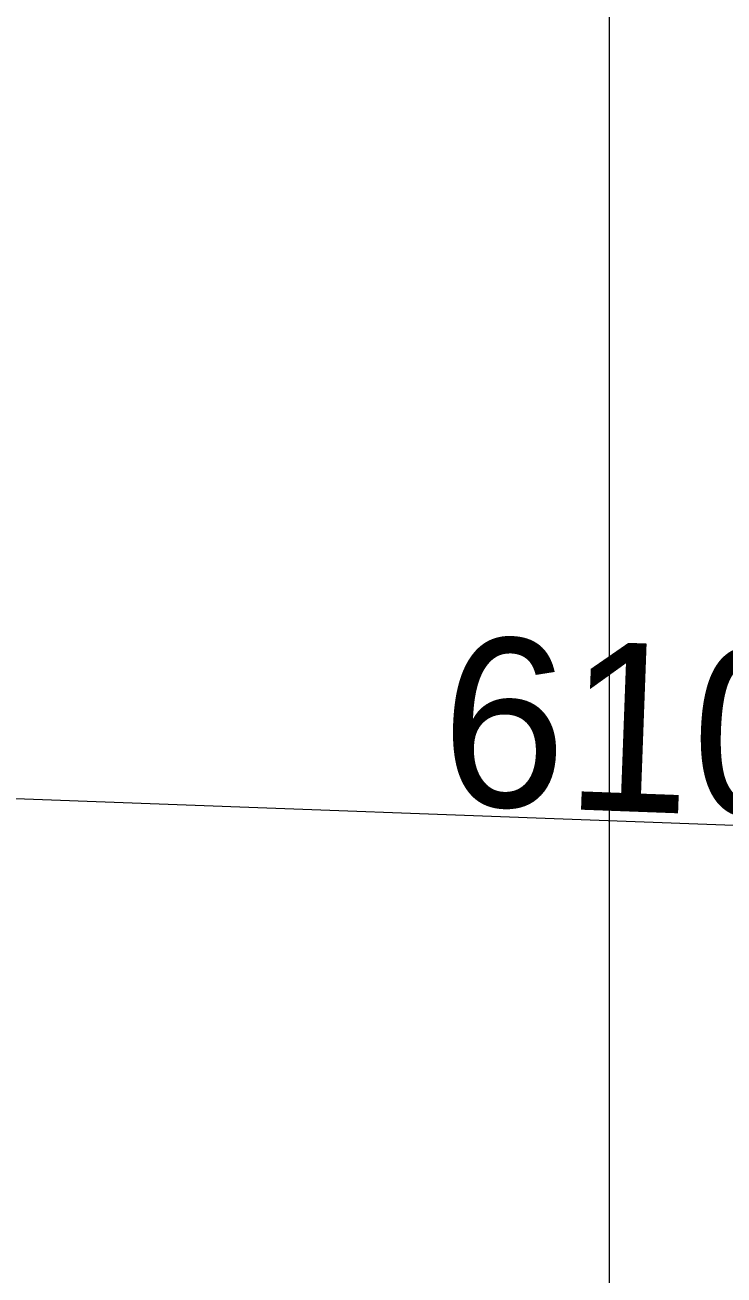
# Model space of a CAD drawing. Header units: centimetres. Extents: x 63871 to 181827, y -95930 to 42199.
# Drawn here: x 175683 to 175974, y 22468 to 22987 of the extents above; entities that cross this region are included whole.
import ezdxf

# ---------------------------------------------------------------- set-up
doc = ezdxf.new("R2010")
doc.units = ezdxf.units.CM
for name, color, linetype, lineweight in [('ARA SINIRLAR', 225, 'Continuous', 15), ('OLUK', 222, 'Continuous', 15), ('Çatı', 144, 'Continuous', 30)]:
    doc.layers.add(name, color=color, linetype=linetype, lineweight=lineweight)
doc.layers.add('Dıış Ölçü', color=140, linetype='Continuous')
doc.styles.add('RomanS', font='')
doc.styles.get('RomanS').set_extended_font_data('Stylus BT')
doc.dimstyles.new('BÖYÜK', dxfattribs={"dimtxt": 70, "dimasz": 5, "dimexe": 5, "dimexo": 5, "dimgap": 2, "dimtad": 3, "dimdec": 0, "dimzin": 0, "dimdsep": 46, "dimtxsty": 'RomanS', "dimblk": 'DOT', "dimcen": 5, "dimadec": 0, "dimazin": 0, "dimtfac": 1, "dimtdec": 0, "dimtix": 1, "dimtofl": 0, "dimtmove": 1, "dimatfit": 0, "dimldrblk": 'DOT', "dimfxl": 10, "dimfxlon": 1, "dimtolj": 1, "dimtzin": 0, "dimarcsym": 0})

# ---------------------------------------------------------------- blocks, each defined once
blk = doc.blocks.new('_Dot')
at = {"color": 0, "linetype": 'ByBlock', "lineweight": -2}
blk.add_line((-0.5, 0), (-1, 0), dxfattribs=at)
at = {"color": 0, "linetype": 'ByBlock', "const_width": 0.5}
blk.add_lwpolyline([(-0.25, 0, 1), (0.25, 0, 1)], format="xyb", close=True, dxfattribs=at)
blk = doc.blocks.new('*D446')
at = {"layer": 'Defpoints', "color": 0, "transparency": 16777216}
for p in [(-2323.82, 7737.49), (-1714.13, 7714.85), (-1714.13, 7714.85)]:
    blk.add_point(p, dxfattribs=at)
at = {"layer": 'Dıış Ölçü', "color": 0, "lineweight": -2, "transparency": 16777216}
for p, q in [((-2323.82, 7737.49), (-2323.63, 7742.49)), ((-2318.82, 7737.31), (-1719.13, 7715.04)), ((-1714.13, 7714.85), (-1713.95, 7719.85))]:
    blk.add_line(p, q, dxfattribs=at)
at = {"layer": 'Dıış Ölçü', "color": 0, "lineweight": -2, "transparency": 16777216, "xscale": 5, "yscale": 5, "zscale": 5}
for p, rotation in [((-2323.82, 7737.49), 177.8731903117572), ((-1714.13, 7714.85), 357.8731903117572)]:
    blk.add_blockref('_Dot', p, dxfattribs=dict(at, rotation=rotation))
at = {"layer": 'Dıış Ölçü', "color": 0, "transparency": 16777216, "insert": (-2017.54, 7764.71), "char_height": 70, "attachment_point": 5, "rotation": 357.8732, "style": 'RomanS'}
blk.add_mtext('\\A1;610', dxfattribs=at)
blk = doc.blocks.new('çatı planı')
blk.add_wipeout([(-680, -1060), (-680, 0), (0, 0), (0, -1125), (-340, -1125), (-340, -1060)]).dxf.layer = 'OLUK'
at = {"layer": 'Çatı', "lineweight": 15}
h = blk.add_hatch(dxfattribs=at)
h.set_pattern_fill('AR-RSHKE', color=251, scale=0.15, angle=270)
h.set_pattern_definition([(270, (-196861.627, -36377.483), (45.72, -97.155), [22.86, -19.05, 26.67, -11.43, 34.29, -15.24]), (270, (-196859.72, -36400.343), (45.72, -97.155), [19.05, -72.39, 15.24, -22.86]), (270, (-196864.484, -36446.063), (45.72, -97.155), [11.43, -118.11]), (0, (-196861.627, -36377.483), (45.72, 32.385), [43.815, -139.065]), (0, (-196861.627, -36400.343), (45.72, 32.385), [42.8625, -140.0175]), (0, (-196861.627, -36419.393), (45.72, 32.385), [40.005, -142.875]), (0, (-196864.484, -36446.063), (45.72, 32.385), [43.815, -139.065]), (0, (-196864.484, -36457.493), (45.72, 32.385), [43.815, -139.065]), (0, (-196861.627, -36491.783), (45.72, 32.385), [41.91, -140.97])])
h.paths.add_polyline_path([(-340, -340), (-670, -340), (-670, -1050), (-340, -720)])
h.paths.add_polyline_path([(-554.79, -586.74), (-554.79, -524.95), (-462.64, -524.95), (-462.64, -586.74)], flags=16)
h.paths.add_polyline_path([(-438.13, -595), (-438.13, -505), (-358.13, -505), (-358.13, -595)], flags=16)
h.paths.add_polyline_path([(-435.13, -592), (-435.13, -508), (-361.13, -508), (-361.13, -592)], flags=0)
h.paths.add_polyline_path([(-575, -509.93), (-635, -509.93), (-635, -464.95), (-575, -464.95)], flags=16)
h.paths.add_polyline_path([(-590, -495), (-620, -494.93), (-620, -479.88), (-590, -479.95)], flags=0)
h.paths.add_polyline_path([(-605, -487.43, -1), (-620, -487.43, -1), (-605, -487.43, -1), (-590, -487.43, -1)], flags=0)
h.paths.add_polyline_path([(-540.96, -552.31), (-463.64, -552.31), (-463.64, -528.57), (-540.96, -528.57)], flags=8)
h.paths.add_polyline_path([(-428.72, -520.12), (-364.78, -520.12), (-364.78, -508.56), (-428.72, -508.56)], flags=8)
blk = doc.blocks.new('VAZİYET PLANI')
at = {"layer": 'ARA SINIRLAR'}
blk.add_line((-2026.07, 8777.98), (-2026.07, 7269.33), dxfattribs=at)
at = {"layer": 'Dıış Ölçü'}
dim = blk.add_aligned_dim(p1=(-2323.82, 7737.49), p2=(-1714.13, 7714.85), distance=0, dimstyle='BÖYÜK', dxfattribs=at)
dim.commit()
dim.dimension.update_dxf_attribs({"geometry": '*D446', "text_midpoint": (-2017.54, 7764.71)})
at = {"layer": 'OLUK', "rotation": 177.8731895439683}
blk.add_blockref('çatı planı', (-2970.06, 7581.37), dxfattribs=at)

msp = doc.modelspace()

# ---------------------------------------------------------------- block references
at = {"layer": 'OLUK'}
msp.add_blockref('VAZİYET PLANI', (177951.86, 14930.11), dxfattribs=at)

doc.saveas('drawing.dxf')
